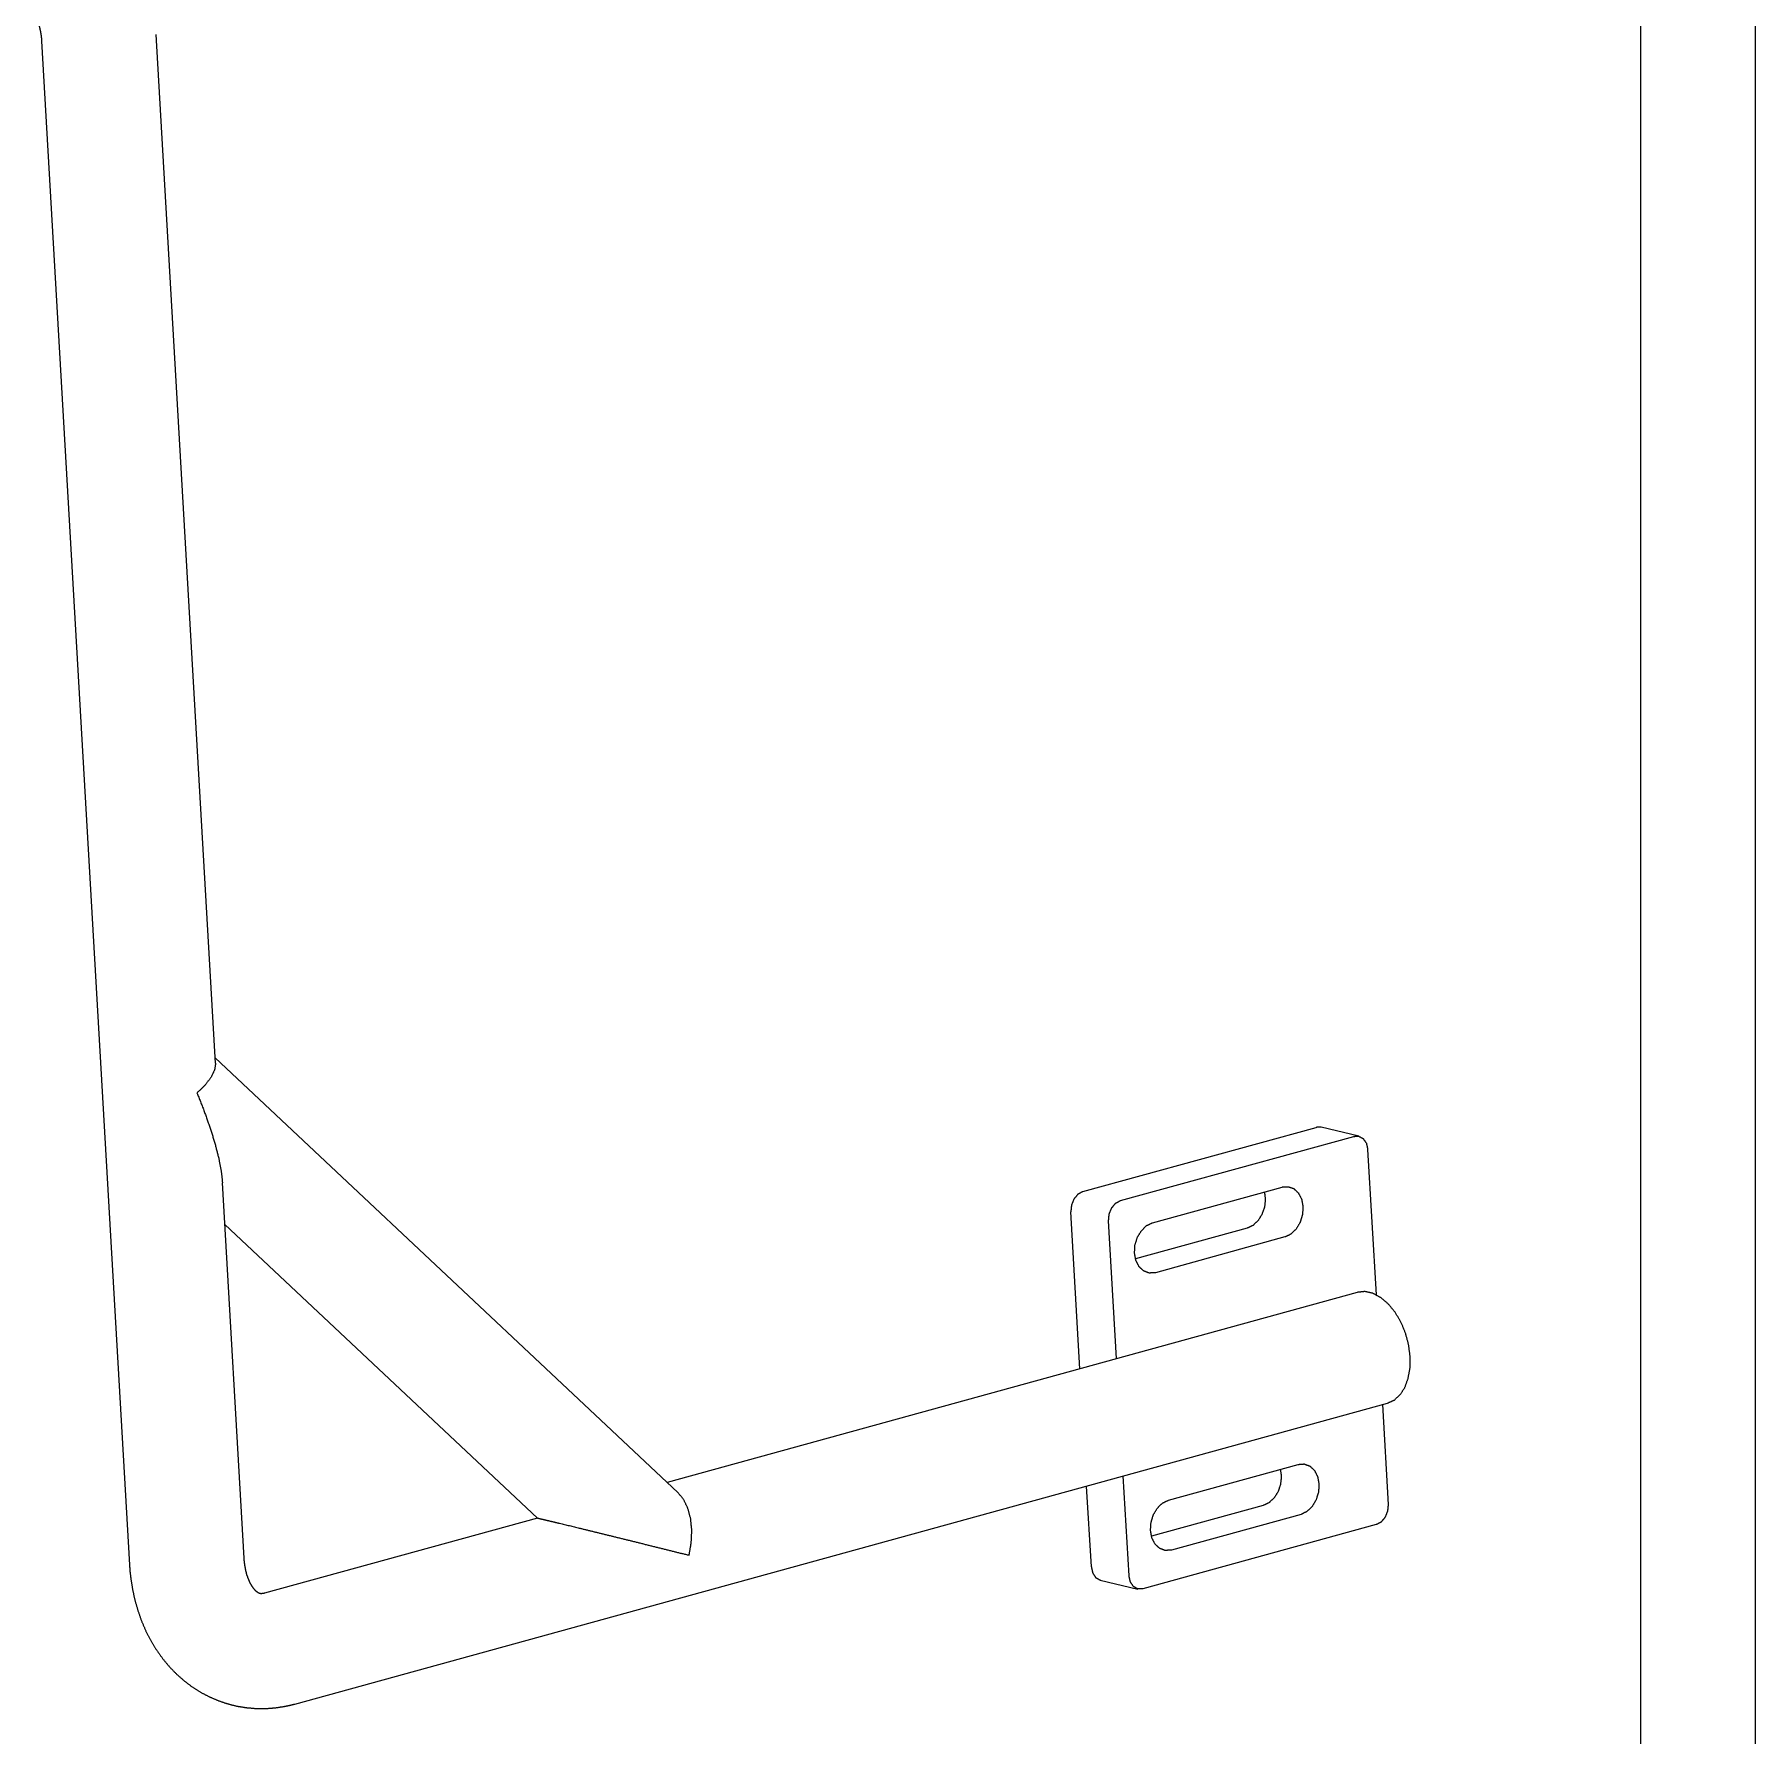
# Model space of a CAD drawing. Header units: millimetres. Extents: x 0 to 841, y 0 to 594.
# Drawn here: x 691.1 to 841, y 87.1 to 235.2 of the extents above; entities that cross this region are included whole.
import ezdxf

# ---------------------------------------------------------------- set-up
doc = ezdxf.new("R2010")
doc.units = ezdxf.units.MM
doc.layers.add('101', color=7, linetype='Continuous', true_color=0xffffff)

msp = doc.modelspace()

# ---------------------------------------------------------------- linework, layer by layer
at = {"layer": '101', "color": 133, "linetype": 'Continuous', "lineweight": 18}
for p, q in [((841, 0), (841, 594)), ((831, 10), (831, 584))]:
    msp.add_line(p, q, dxfattribs=at)
at = {"layer": '101', "color": 251, "linetype": 'Continuous', "lineweight": 25}
for p, q in [((691.75, 234.62), (699.4, 101.98)), ((706.9, 145.65), (701.73, 235.19)), ((747.15, 108.28), (706.87, 146.11)), ((782.42, 134.46), (802.73, 140.05)), ((806.44, 139.28), (803.16, 140.06)), ((785.7, 133.68), (806.01, 139.27)), ((807.22, 138.13), (807.95, 125.48)), ((709.38, 102.55), (707.5, 135.22)), ((788.49, 131.75), (799.77, 134.86)), ((782.16, 119.04), (781.37, 132.7)), ((785.35, 119.92), (784.66, 131.92)), ((707.71, 131.6), (734.93, 106.04)), ((796.74, 131.29), (787, 128.61)), ((800.02, 130.51), (788.74, 127.4)), ((806.31, 125.69), (746.22, 109.15)), ((713.8, 89.85), (808.96, 116.05)), ((808.51, 115.92), (809.01, 107.22)), ((786.44, 101.01), (785.94, 109.71)), ((789.88, 107.6), (801.16, 110.71)), ((783.16, 101.79), (782.75, 108.83)), ((798.13, 107.14), (788.39, 104.46)), ((734.93, 106.04), (711.15, 99.5)), ((807.96, 105.47), (787.65, 99.87)), ((801.42, 106.36), (790.13, 103.26)), ((783.94, 100.64), (787.22, 99.86))]:
    msp.add_line(p, q, dxfattribs=at)
for points, knots in [([(691.12, 236.95), (691.19, 236.83), (691.26, 236.69), (691.4, 236.35), (691.53, 235.96), (691.63, 235.53), (691.71, 235.07), (691.73, 234.85), (691.75, 234.62)], [0, 0, 0.059985, 0.123975, 0.273378, 0.440474, 0.621402, 0.814939, 0.906256, 1, 1]), ([(706.9, 145.65), (706.81, 145.05), (706.5, 144.4), (705.98, 143.73), (705.28, 143.05)], [0, 0, 0.190076, 0.418707, 0.689969, 1, 1]), ([(705.28, 143.05), (705.88, 141.53), (706.4, 140.06), (706.84, 138.66), (707.17, 137.37), (707.39, 136.22), (707.5, 135.22)], [0, 0, 0.200578, 0.392159, 0.571026, 0.733801, 0.877562, 1, 1]), ([(803.16, 140.06), (802.95, 140.08), (802.73, 140.05)], [0, 0, 0.492829, 1, 1]), ([(806.01, 139.27), (806.45, 139.28), (806.83, 139.07), (807.11, 138.67), (807.22, 138.13)], [0, 0, 0.229799, 0.460175, 0.714904, 1, 1]), ([(799.77, 134.86), (800.3, 134.89), (800.79, 134.72), (801.19, 134.34), (801.47, 133.8), (801.59, 133.15), (801.54, 132.45), (801.34, 131.78), (800.99, 131.2), (800.54, 130.76), (800.02, 130.51)], [0, 0, 0.086222, 0.170945, 0.26063, 0.359101, 0.466386, 0.579475, 0.693691, 0.804057, 0.906663, 1, 1]), ([(782.42, 134.46), (781.99, 134.23), (781.64, 133.81), (781.43, 133.28), (781.37, 132.7)], [0, 0, 0.221172, 0.468961, 0.734273, 1, 1]), ([(784.66, 131.92), (784.71, 132.5), (784.93, 133.04), (785.27, 133.45), (785.7, 133.68)], [0, 0, 0.26572, 0.531042, 0.778833, 1, 1]), ([(798.23, 134.43), (798.31, 133.79), (798.24, 133.12), (798.02, 132.49), (797.68, 131.94), (797.24, 131.52), (796.74, 131.29)], [0, 0, 0.169676, 0.346834, 0.524514, 0.695625, 0.854753, 1, 1]), ([(788.74, 127.4), (788.21, 127.37), (787.72, 127.55), (787.32, 127.92), (787.04, 128.46), (786.92, 129.11), (786.96, 129.81), (787.17, 130.48), (787.52, 131.06), (787.97, 131.5), (788.49, 131.75)], [0, 0, 0.086234, 0.170955, 0.260629, 0.359102, 0.466387, 0.579472, 0.693685, 0.804049, 0.906653, 1, 1]), ([(810.92, 120.09), (810.79, 121.12), (810.52, 122.14), (810.12, 123.1), (809.61, 123.96), (809.01, 124.69), (808.35, 125.24), (807.66, 125.61), (806.97, 125.76), (806.31, 125.69)], [0, 0, 0.128363, 0.258697, 0.387493, 0.511387, 0.627546, 0.734033, 0.830313, 0.917772, 1, 1]), ([(808.96, 116.05), (809.55, 116.32), (810.06, 116.79), (810.47, 117.43), (810.75, 118.22), (810.91, 119.12), (810.92, 120.09)], [0, 0, 0.13487, 0.278004, 0.435169, 0.608691, 0.797923, 1, 1]), ([(799.62, 110.28), (799.7, 109.65), (799.63, 108.98), (799.42, 108.34), (799.07, 107.79), (798.63, 107.38), (798.13, 107.14)], [0, 0, 0.169674, 0.346835, 0.524516, 0.695624, 0.854753, 1, 1]), ([(801.16, 110.71), (801.69, 110.75), (802.18, 110.57), (802.59, 110.19), (802.86, 109.65), (802.98, 109), (802.94, 108.31), (802.73, 107.63), (802.39, 107.05), (801.93, 106.61), (801.42, 106.36)], [0, 0, 0.086222, 0.170945, 0.260631, 0.359102, 0.466387, 0.579474, 0.69369, 0.804056, 0.906662, 1, 1]), ([(748.13, 102.81), (748.32, 103.89), (748.37, 104.97), (748.27, 105.98), (748.02, 106.9), (747.65, 107.67), (747.15, 108.28)], [0, 0, 0.190483, 0.376015, 0.552265, 0.715868, 0.864996, 1, 1]), ([(790.13, 103.26), (789.6, 103.22), (789.11, 103.4), (788.71, 103.77), (788.43, 104.31), (788.31, 104.96), (788.36, 105.66), (788.56, 106.33), (788.91, 106.91), (789.36, 107.35), (789.88, 107.6)], [0, 0, 0.086233, 0.170954, 0.260628, 0.359103, 0.466386, 0.579472, 0.693686, 0.804049, 0.906652, 1, 1]), ([(809.01, 107.22), (808.95, 106.65), (808.74, 106.11), (808.39, 105.69), (807.96, 105.47)], [0, 0, 0.265724, 0.531045, 0.778831, 1, 1]), ([(734.93, 106.04), (735, 106.03), (735.23, 105.97), (735.62, 105.88), (736.16, 105.75), (736.85, 105.59), (738.58, 105.17), (740.73, 104.64), (743.14, 104.05), (745.66, 103.42), (748.13, 102.81)], [0, 0, 0.005502, 0.023125, 0.052589, 0.093425, 0.144958, 0.276618, 0.439047, 0.621734, 0.812844, 1, 1]), ([(699.4, 101.98), (699.44, 101.4), (699.51, 100.83), (699.66, 99.86), (699.87, 98.9), (700.14, 97.96), (700.46, 97.05), (700.84, 96.18), (701.28, 95.33), (701.77, 94.54), (702.31, 93.78), (702.89, 93.08), (703.53, 92.43), (704.19, 91.85), (704.9, 91.32), (705.63, 90.86), (706.39, 90.47), (707.16, 90.14), (707.96, 89.87), (708.77, 89.67), (709.58, 89.54), (710.4, 89.47), (711.23, 89.46), (712.05, 89.52), (712.87, 89.64), (713.33, 89.74), (713.8, 89.85)], [0, 0, 0.026588, 0.053037, 0.098371, 0.1434, 0.188248, 0.232737, 0.27677, 0.320481, 0.363517, 0.406287, 0.44818, 0.489882, 0.530598, 0.571193, 0.610824, 0.650388, 0.689143, 0.727871, 0.766037, 0.804204, 0.842088, 0.880016, 0.917929, 0.955891, 0.977907, 1, 1]), ([(711.15, 99.5), (711.08, 99.48), (711.02, 99.47), (710.9, 99.46), (710.82, 99.46), (710.74, 99.47), (710.66, 99.51), (710.57, 99.56), (710.47, 99.64), (710.35, 99.75), (710.21, 99.92), (710.07, 100.12), (709.92, 100.37), (709.78, 100.69), (709.64, 101.06), (709.53, 101.48), (709.45, 101.93), (709.41, 102.24), (709.38, 102.55)], [0, 0, 0.017558, 0.033112, 0.063638, 0.084781, 0.105028, 0.128152, 0.152639, 0.186938, 0.229549, 0.284346, 0.347227, 0.421597, 0.511564, 0.613094, 0.722662, 0.840535, 0.918713, 1, 1]), ([(783.16, 101.79), (783.28, 101.26), (783.55, 100.85), (783.94, 100.64)], [0, 0, 0.370347, 0.700917, 1, 1]), ([(787.65, 99.87), (787.21, 99.87), (786.83, 100.08), (786.56, 100.48), (786.44, 101.01)], [0, 0, 0.229796, 0.460206, 0.714908, 1, 1])]:
    msp.add_open_spline(points, degree=1, knots=knots, dxfattribs=at)

doc.saveas('drawing.dxf')
